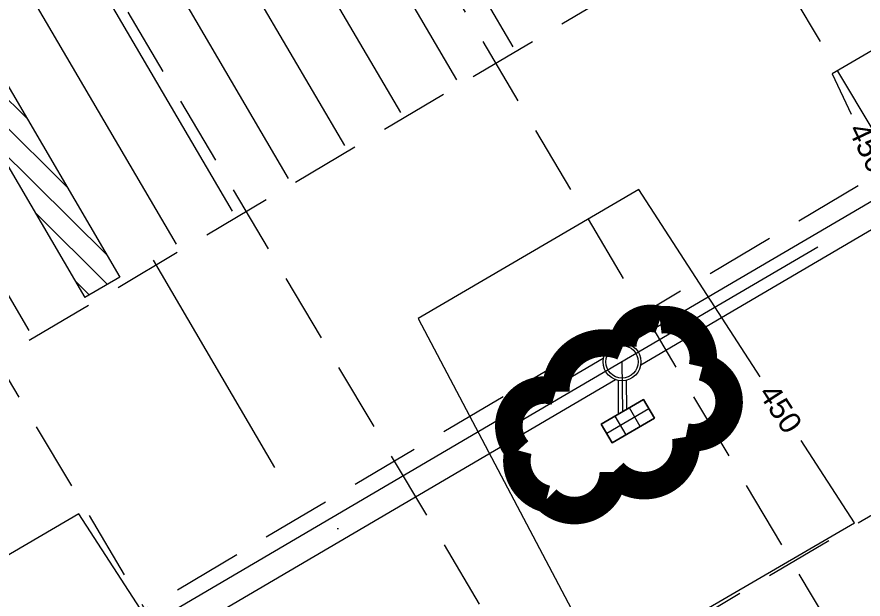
# Model space of a CAD drawing. Header units: inches. Extents: x 2527773 to 2531821, y 6906669 to 6910268.
# Drawn here: x 2529759 to 2529915.1, y 6909333.8 to 6909441.2 of the extents above; entities that cross this region are included whole.
import ezdxf
from ezdxf.enums import TextEntityAlignment as Align

# ---------------------------------------------------------------- set-up
doc = ezdxf.new("R2010")
doc.units = ezdxf.units.IN
doc.header["$MEASUREMENT"] = 0
for name, pattern in [('DGN Style 2', [85.538802, 51.323281, -34.215521]), ('DGN Style 4', [136.947622, 68.431042, -34.215521, 0.085539, -34.215521]), ('HIDDEN', [0.009525, 0.00635, -0.003175])]:
    doc.linetypes.add(name, pattern=pattern)
for name, color, linetype, lineweight in [('CE-GRAD-RIDG', 32, 'DGN Style 2', 30), ('CE-GRADE-25128 - CE-GRAD-CONT-MAJR-LABL-STD1', 1, 'Continuous', 30), ('CE-GRADE-25128 - CE-GRAD-CONT-MAJR-LINE', 1, 'Continuous', 80), ('CE-PUTIL-25128 - CE-UTIL-STRM-INLT', 251, 'Continuous', 13), ('CE-PUTIL-25128 - CE-UTIL-STRM-RCP-CL3-48IN', 251, 'DGN Style 4', 13), ('CE-PUTIL-25128 - CE-UTIL-STRM-WALL', 251, 'Continuous', 13), ('CE-SITE-25128 - a-paving', 251, 'Continuous', 0), ('CE-SITE-25128 - a-stripes', 251, 'Continuous', 0)]:
    doc.layers.add(name, color=color, linetype=linetype, lineweight=lineweight)
doc.layers.add('GRID', color=254, linetype='HIDDEN')
doc.layers.add('LEGEND', color=7, linetype='Continuous')
doc.styles.get("Standard").update_dxf_attribs({"font": 'ARIAL.TTF'})

msp = doc.modelspace()

# ---------------------------------------------------------------- hatches: boundary and pattern name
at = {"layer": 'CE-SITE-25128 - a-stripes', "lineweight": 0, "ltscale": 0.273403}
h = msp.add_hatch(dxfattribs=at)
h.set_pattern_fill('ACET-2D-ANSI31', color=256, style=0)
h.set_pattern_definition([(315.215902026, (-106.9006, 36.049), (2.6416396749, 2.6616235324), [])])
h.paths.add_polyline_path([(2529771.53, 6909389.39), (2529743.71, 6909436.84), (2529750.18, 6909440.63), (2529778, 6909393.18)], flags=16)

# ---------------------------------------------------------------- linework, layer by layer
at = {"layer": 'CE-GRAD-RIDG', "linetype": 'DGN Style 2', "lineweight": 0}
msp.add_line((2529849.7, 6909284.21), (2529784.2, 6909396.33), dxfattribs=at)
at = {"layer": 'CE-GRADE-25128 - CE-GRAD-CONT-MAJR-LINE', "color": 35, "linetype": 'Continuous', "lineweight": 0, "flags": 128}
for points in [[(2529970.77, 6909450.09), (2529941.47, 6909449.43), (2529909.38, 6909430.7), (2529912.91, 6909423.25)], [(2529896.11, 6909374.77), (2529873.74, 6909409.32), (2529833.04, 6909385.55), (2529867.14, 6909320.86), (2529913.54, 6909347.84), (2529903.7, 6909363.05)], [(2529788.85, 6909321.01), (2529770.41, 6909349.49), (2529729.71, 6909325.72), (2529763.81, 6909261.03), (2529810.21, 6909288.02), (2529796.44, 6909309.29)]]:
    msp.add_lwpolyline(points, dxfattribs=at)
at = {"layer": 'CE-PUTIL-25128 - CE-UTIL-STRM-INLT', "color": 5, "extrusion": (0, 0, -1)}
for p, q in [((2529875.59, 6909368.86), (2529867.83, 6909364.31)), ((2529874.01, 6909365.62), (2529871.99, 6909369.07)), ((2529871.43, 6909364.1), (2529869.4, 6909367.55))]:
    msp.add_line(p, q, dxfattribs=at)
at = {"layer": 'CE-PUTIL-25128 - CE-UTIL-STRM-INLT', "color": 5, "flags": 128}
msp.add_lwpolyline([(2529876.6, 6909367.13), (2529874.58, 6909370.58), (2529866.81, 6909366.03), (2529868.84, 6909362.58)], close=True, dxfattribs=at)
at = {"layer": 'CE-PUTIL-25128 - CE-UTIL-STRM-INLT', "color": 5, "lineweight": 0}
for radius in [3.5, 3]:
    msp.add_circle((2529870.63, 6909377.55), radius, dxfattribs=at)
at = {"layer": 'CE-PUTIL-25128 - CE-UTIL-STRM-RCP-CL3-48IN', "color": 5, "lineweight": 0}
msp.add_line((2529870.63, 6909377.55), (2529870.7, 6909368.31), dxfattribs=at)
at = {"layer": 'CE-PUTIL-25128 - CE-UTIL-STRM-RCP-CL3-48IN', "color": 5, "lineweight": 0, "flags": 128}
msp.add_lwpolyline([(2530918.43, 6908915.77), (2530890.12, 6908963.09), (2530239.22, 6909451.42, 0.302205), (2530018.05, 6909463.97), (2528753.12, 6908722.39, 0.415961), (2528717.73, 6908585.03), (2528785.5, 6908471), (2528781.08, 6908463.12)], format="xyb", dxfattribs=at)
at = {"layer": 'CE-PUTIL-25128 - CE-UTIL-STRM-WALL', "color": 5, "lineweight": 0}
for p, q in [((2530017.03, 6909465.98), (2529871.81, 6909380.84)), ((2530019.19, 6909462.03), (2529874.09, 6909376.96)), ((2529867.18, 6909378.13), (2529561.25, 6909198.77)), ((2529869.46, 6909374.25), (2529563.52, 6909194.89)), ((2529869.91, 6909374.12), (2529869.95, 6909367.87)), ((2529871.41, 6909374.13), (2529871.44, 6909368.75))]:
    msp.add_line(p, q, dxfattribs=at)
at = {"layer": 'CE-SITE-25128 - a-paving', "color": 5, "lineweight": 0, "ltscale": 0.273403, "flags": 128}
msp.add_lwpolyline([(2529866.81, 6909366.03), (2529874.58, 6909370.58), (2529876.6, 6909367.13), (2529868.83, 6909362.58)], close=True, dxfattribs=at)
at = {"layer": 'CE-SITE-25128 - a-stripes', "lineweight": 0, "ltscale": 0.273403}
for p, q in [((2529822.65, 6909483.12), (2529850.46, 6909435.67)), ((2529812.29, 6909477.05), (2529840.11, 6909429.6)), ((2529801.94, 6909470.98), (2529829.76, 6909423.53)), ((2529791.59, 6909464.91), (2529819.41, 6909417.46)), ((2529781.24, 6909458.84), (2529809.06, 6909411.39)), ((2529770.89, 6909452.77), (2529798.7, 6909405.32)), ((2529760.53, 6909446.7), (2529788.35, 6909399.25)), ((2529750.18, 6909440.63), (2529778, 6909393.18)), ((2529743.71, 6909436.84), (2529771.53, 6909389.39)), ((2529733.36, 6909430.77), (2529761.18, 6909383.32)), ((2529778, 6909393.18), (2529771.53, 6909389.39))]:
    msp.add_line(p, q, dxfattribs=at)
at = {"layer": 'GRID', "color": 252, "linetype": 'HIDDEN', "lineweight": 0, "ltscale": 2000}
for p, q in [((2527959.52, 6908311.58), (2530814.21, 6910006.82)), ((2527986.87, 6908265.54), (2530841.55, 6909960.78)), ((2528014.21, 6908219.5), (2530868.89, 6909914.74)), ((2529783.97, 6909644.14), (2530741.08, 6908032.42)), ((2529737.93, 6909616.8), (2530695.04, 6908005.08)), ((2529691.89, 6909589.46), (2530649, 6907977.74)), ((2529645.84, 6909562.12), (2530602.95, 6907950.4))]:
    msp.add_line(p, q, dxfattribs=at)
at = {"layer": 'LEGEND', "color": 170, "ltscale": 100, "const_width": 5.08}
msp.add_lwpolyline([(2529858.4, 6909372.04, 0.520567), (2529858.4, 6909372.04, 0.765195), (2529851.48, 6909361.2, 0.417879), (2529856.73, 6909352.22, 0.6649), (2529869.03, 6909357.2, 0.744833), (2529882.39, 6909363.69, 0.975642), (2529885.46, 6909376.59, 0.520567), (2529877.63, 6909385.28, 0.520567), (2529870.78, 6909380.33, 0.540264), (2529858.4, 6909372.04)], format="xyb", close=True, dxfattribs=at)

# ---------------------------------------------------------------- texts
at = {"layer": 'CE-GRADE-25128 - CE-GRAD-CONT-MAJR-LABL-STD1', "color": 35, "linetype": 'Continuous', "lineweight": 0}
for rotation, p in [(295.3896, (2529916.11, 6909417.08)), (302.9195, (2529899.9, 6909368.91))]:
    msp.add_text('450', height=4, rotation=rotation, dxfattribs=at).set_placement(p, align=Align.MIDDLE_CENTER)

doc.saveas('drawing.dxf')
